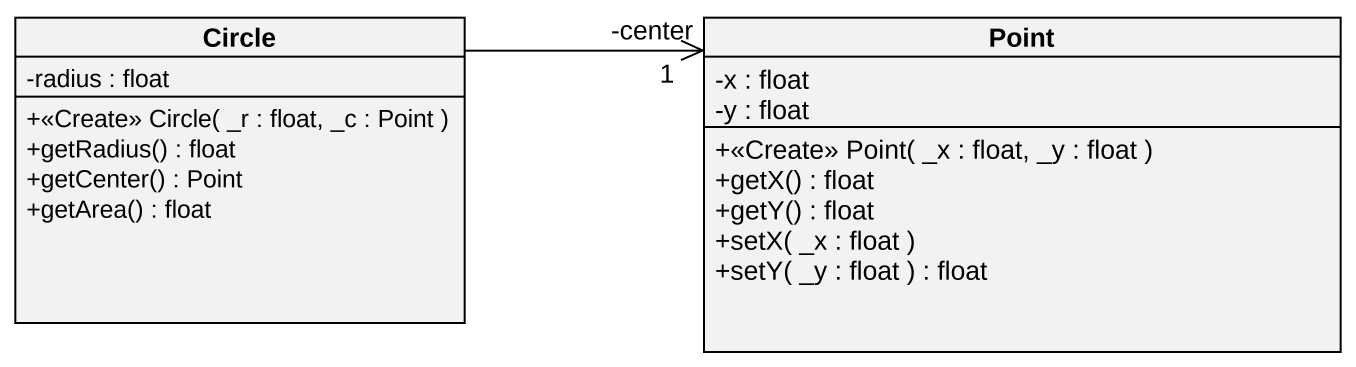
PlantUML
@startuml
hide circle
hide empty members
skinparam classAttributeIconSize 0
class "Circle" as Circle_ {
  -radius : float
  +<<Create>> Circle( _r : float, _c : Point )
  +getRadius() : float
  +getCenter() : Point
  +getArea() : float
}
class Point {
  -x : float
  -y : float
  +<<Create>> Point( _x : float, _y : float )
  +getX() : float
  +getY() : float
  +setX( _x : float )
  +setY( _y : float ) : float
}
Circle_ -right-> "1\n-center" Point
@enduml
